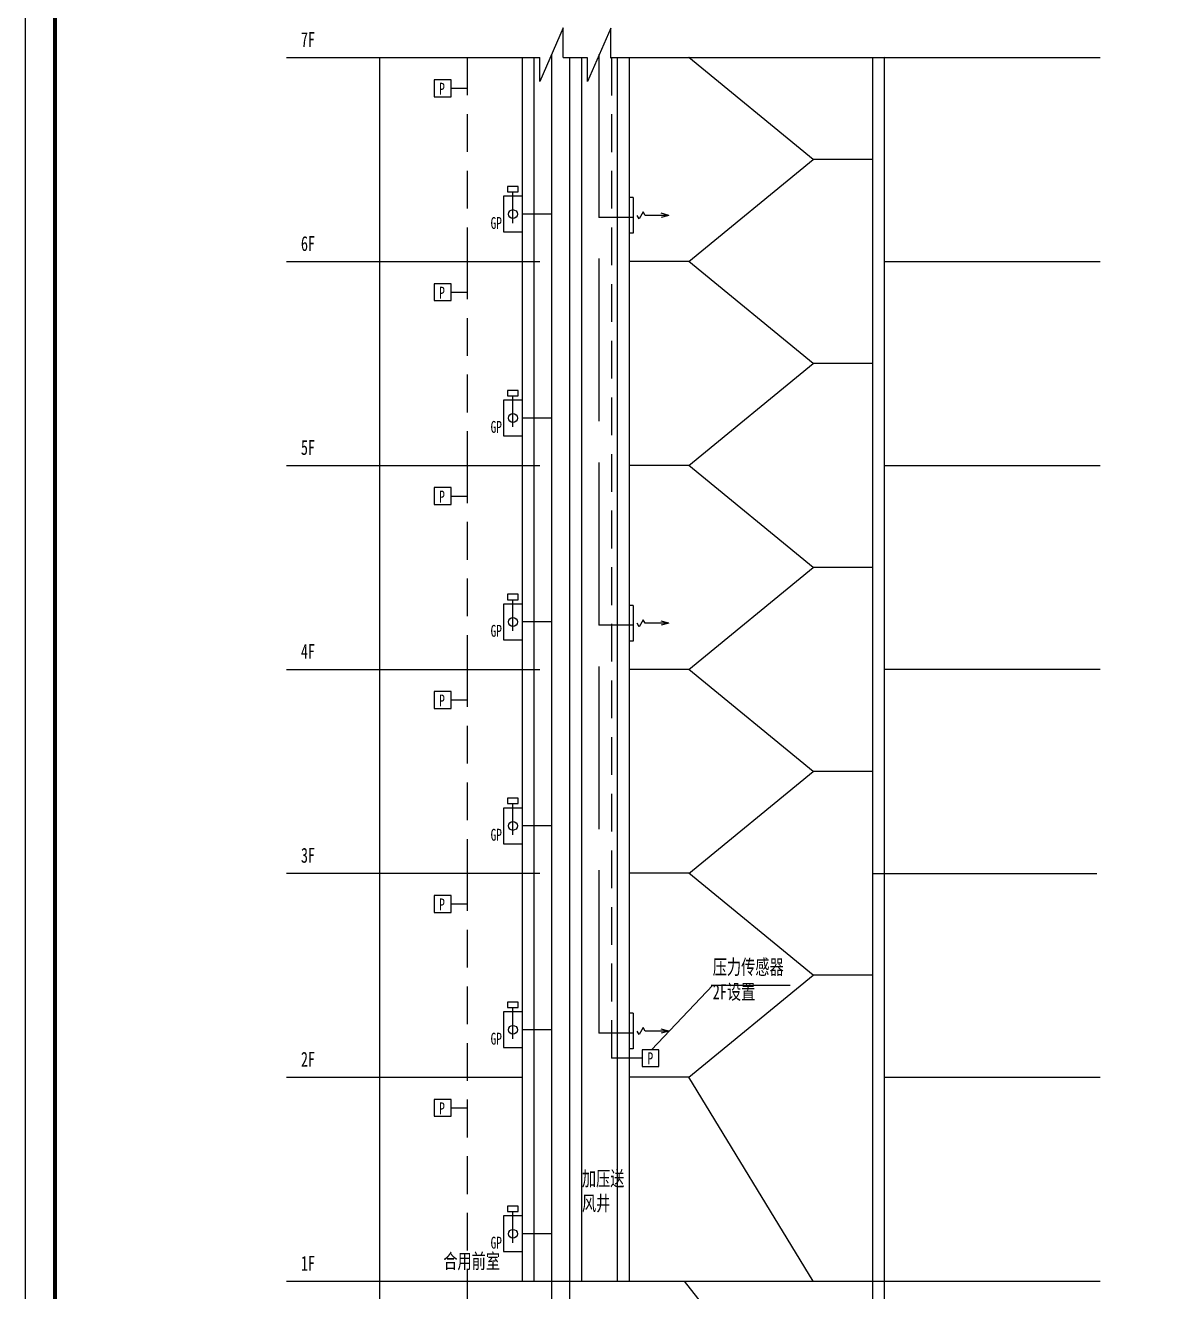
# Model space of a CAD drawing. Extents: x 3076 to 2381076, y 96010 to 1796010.
# Drawn here: x 446884 to 466063, y 860000 to 881302 of the extents above; entities that cross this region are included whole.
import ezdxf
from ezdxf.enums import TextEntityAlignment as Align

# ---------------------------------------------------------------- set-up
doc = ezdxf.new("R2010")
doc.units = 0
doc.header["$LTSCALE"] = 1000
doc.linetypes.add('HIDDEN', pattern=[9.525, 6.35, -3.175])
doc.layers.get('0').update_dxf_attribs({"linetype": 'CONTINUOUS'})
for name, color, linetype in [('AD-LEVL-HIGH', 61, 'CONTINUOUS'), ('C-SHET-SHET', 7, 'CONTINUOUS'), ('H-AI-CTRL', 6, 'HIDDEN'), ('H-DAPP-FGRIL', 161, 'CONTINUOUS'), ('H-DAPP-GRIL', 11, 'CONTINUOUS'), ('H-DIMS', 7, 'CONTINUOUS'), ('H-DIMS-FIRE', 7, 'CONTINUOUS'), ('H-DUCT-DIMS', 7, 'CONTINUOUS'), ('H-DUCT-FIRE', 20, 'CONTINUOUS')]:
    doc.layers.add(name, color=color, linetype=linetype)
doc.layers.add('内框', color=8, linetype='CONTINUOUS', plot=False)
doc.styles.add('TH-STYLE1', font='', dxfattribs={"width": 0.7})
doc.styles.add('黑体', font='simhei.ttf')
doc.styles.get('TH-STYLE1').set_extended_font_data('SimSun')

# ---------------------------------------------------------------- blocks, each defined once
blk = doc.blocks.new('*U23')
blk.add_line((225, -160), (-75, -160))
at = {"color": 7}
blk.add_line((450, -160), (150, -160), dxfattribs=at)
for points in [[(0, -320), (600, -320), (600, 0), (0, 0)], [(-165, -250), (-75, -250), (-75, -70), (-165, -70)]]:
    blk.add_lwpolyline(points, close=True)
blk.add_circle((300, -160), 75)
at = {"style": 'TH-STYLE1', "width": 0.7}
blk.add_text('GP', height=200, rotation=90, dxfattribs=at).set_placement((549, -535))
blk = doc.blocks.new('*U27')
for p, q in [((-500, 0), (-500, 100)), ((-500, 0), (400, 0)), ((400, 0), (400, 100)), ((-137, -250), (37, -150)), ((-50, -300), (-137, -250)), ((37, -150), (-50, -100)), ((-50, -900), (-50, -300)), ((-50, -900), (-102, -707)), ((-50, -900), (2, -707))]:
    blk.add_line(p, q)
blk = doc.blocks.new('THAPE_A0L_inner')
at = {"layer": '内框'}
blk.add_lwpolyline([(0, 0), (1189, 0), (1189, 841), (0, 841)], close=True, dxfattribs=at)
at = {"layer": '内框', "const_width": 1.4}
blk.add_lwpolyline([(25, 831), (25, 10), (1179, 10), (1179, 831)], close=True, dxfattribs=at)
at = {"layer": '内框', "style": '黑体', "width": 0.8}
blk.add_attdef('内框名称', (66.25, 846.96), '', height=9, dxfattribs=at)
blk = doc.blocks.new('201311_THAPE_A0L')
blk.add_lwpolyline([(0, 0), (1189, 0), (1189, 841), (0, 841)], close=True)
at = {"const_width": 1.4}
blk.add_lwpolyline([(25, 831), (25, 10), (1179, 10), (1179, 831)], close=True, dxfattribs=at)

msp = doc.modelspace()

# ---------------------------------------------------------------- linework, layer by layer
at = {"layer": 'H-AI-CTRL', "ltscale": 0.1}
for p, q in [((454316.4, 880761), (454316.4, 876813.6)), ((454316.4, 880759.4), (454316.4, 880243.9)), ((456742.7, 880757.9), (456742.7, 863928.3)), ((454045, 880243.9), (454316.4, 880243.9)), ((454316.4, 877330.7), (454316.4, 873383.4)), ((454045, 876813.6), (454316.4, 876813.6)), ((454316.4, 873900.4), (454316.4, 869953.1)), ((454045, 873383.4), (454316.4, 873383.4)), ((454316.4, 870470.1), (454316.4, 866522.8)), ((454045, 869953.1), (454316.4, 869953.1)), ((454316.4, 867039.9), (454316.4, 857945)), ((454045, 866522.8), (454316.4, 866522.8)), ((457257.3, 863928.3), (456742.7, 863928.3)), ((454045, 863092.5), (454316.4, 863092.5))]:
    msp.add_line(p, q, dxfattribs=at)
at = {"layer": 'H-AI-CTRL', "ltscale": 0.1, "elevation": 0}
for points in [[(454045, 880101.8), (454045, 880386), (453760.8, 880386), (453760.8, 880101.8)], [(454045, 876671.6), (454045, 876955.7), (453760.8, 876955.7), (453760.8, 876671.6)], [(454045, 873241.3), (454045, 873525.5), (453760.8, 873525.5), (453760.8, 873241.3)], [(454045, 869811), (454045, 870095.2), (453760.8, 870095.2), (453760.8, 869811)], [(454045, 866380.7), (454045, 866664.9), (453760.8, 866664.9), (453760.8, 866380.7)], [(454045, 862950.5), (454045, 863234.6), (453760.8, 863234.6), (453760.8, 862950.5)]]:
    msp.add_lwpolyline(points, close=True, dxfattribs=at)
at = {"layer": 'H-AI-CTRL', "ltscale": 0.1}
msp.add_lwpolyline([(457541.4, 863786.2), (457541.4, 864070.4), (457257.3, 864070.4), (457257.3, 863786.2)], close=True, dxfattribs=at)
at = {"layer": 'H-DIMS'}
for p, q in [((455929.6, 881257.4), (455537.5, 880359.2)), ((455929.6, 880759.4), (455929.6, 881257.4)), ((456729.6, 881255.8), (456337.5, 880357.6)), ((456729.6, 880757.8), (456729.6, 881255.8)), ((451274.5, 880759.4), (455534.6, 880759.4)), ((451275.4, 880759.4), (455537.5, 880759.4)), ((451275.4, 880759.4), (455534.6, 880759.4)), ((452846.1, 855027.1), (452846.1, 880759.4)), ((455244.5, 860174.6), (455244.5, 880759.4)), ((455444.5, 860174.6), (455444.5, 880759.4)), ((455537.5, 880359.2), (455537.5, 880759.4)), ((455929.6, 880759.4), (456337.5, 880759.4)), ((456044.5, 855027.1), (456044.5, 880759.4)), ((456244.5, 860174.6), (456244.5, 880759.4)), ((456337.5, 880357.6), (456337.5, 880757.8)), ((456726.7, 880757.8), (464962.9, 880758.7)), ((461336.6, 880759.4), (456729.6, 880757.8)), ((456844.5, 860174.6), (456844.5, 880757.9)), ((457044.5, 860174.6), (457044.5, 880758)), ((458044.5, 880757.8), (457044.5, 880757.8)), ((458044.5, 880757.8), (458045.4, 880758.6)), ((461136.6, 855027.1), (461136.6, 880759.3)), ((461336.6, 855027.1), (461336.6, 880759.4)), ((461336.6, 880759.4), (464962.9, 880759.4)), ((458044.5, 877327.6), (460136.6, 879042.8)), ((461136.6, 879042.8), (460136.6, 879042.8)), ((451275.4, 877329.1), (455534.6, 877329.1)), ((458044.5, 877327.6), (457044.5, 877327.6)), ((461337.6, 877329.9), (464963.8, 877329.9)), ((458044.5, 873897.3), (460136.6, 875612.5)), ((461136.6, 875612.5), (460136.6, 875612.5)), ((451275.4, 873898.9), (455534.6, 873898.9)), ((458044.5, 873897.3), (457044.5, 873897.3)), ((461336.6, 873898.9), (464962.9, 873898.9)), ((458044.5, 870467), (460136.6, 872182.2)), ((461136.6, 872182.2), (460136.6, 872182.2)), ((451275.4, 870468.6), (455534.6, 870468.6)), ((458044.5, 870467), (457044.5, 870467)), ((461337.6, 870469.4), (464963.8, 870469.4)), ((458044.5, 867036.8), (460136.6, 868751.9)), ((461136.6, 868751.9), (460136.6, 868751.9)), ((451275.4, 867038.3), (455534.6, 867038.3)), ((458044.5, 867038.3), (457044.5, 867038.3)), ((461137.5, 867036.8), (464906.6, 867036.8)), ((458044.5, 863606.5), (460136.6, 865321.7)), ((461136.6, 865321.7), (460136.6, 865321.7)), ((451275.4, 863606.5), (455244.5, 863606.5)), ((458044.5, 863606.5), (457044.5, 863606.5)), ((460136.6, 860174.6), (458043.6, 863606.5)), ((461336.6, 863608), (464962.9, 863608)), ((451275.4, 860174.6), (456244.5, 860174.6)), ((456044.5, 860174.6), (464962.9, 860174.6))]:
    msp.add_line(p, q, dxfattribs=at)
at = {"layer": 'H-DIMS', "color": 9}
for p, q in [((460136.6, 879042.8), (458044.5, 880759.4)), ((458046.3, 880758), (458044.5, 880759.4)), ((460136.6, 875612.5), (458044.5, 877329.1)), ((460136.6, 872182.2), (458044.5, 873898.9)), ((460136.6, 868751.9), (458044.5, 870468.6)), ((460136.6, 865321.7), (458044.5, 867038.3)), ((460136.6, 857411.1), (457972.7, 860174.6))]:
    msp.add_line(p, q, dxfattribs=at)
at = {"layer": 'H-DIMS-FIRE'}
for p, q in [((457417, 864070.4), (458445.5, 865157.5)), ((458420.9, 865157.5), (459750.3, 865157.5))]:
    msp.add_line(p, q, dxfattribs=at)
at = {"layer": 'H-DUCT-FIRE'}
for p, q in [((455731.9, 880804.5), (455731.9, 859825.1)), ((456531.9, 880809.5), (456531.9, 878071.4)), ((455731.9, 878126), (455244.5, 878126)), ((457108.3, 878071.4, 0), (456531.9, 878071.4)), ((456531.9, 877379.2), (456531.9, 874641.2)), ((455731.9, 874695.7), (455244.5, 874695.7)), ((456531.9, 873948.9), (456531.9, 871210.9)), ((455731.9, 871265.5), (455244.5, 871265.5)), ((457108.3, 871210.9, 0), (456531.9, 871210.9)), ((456531.9, 870518.7), (456531.9, 867780.6)), ((455731.9, 867835.2), (455244.5, 867835.2)), ((456531.9, 867088.4), (456531.9, 864350.4)), ((455731.9, 864404.9), (455244.5, 864404.9)), ((457108.3, 864350.4, 0), (456531.9, 864350.4)), ((455731.9, 860973.1), (455244.5, 860973.1))]:
    msp.add_line(p, q, dxfattribs=at)

# ---------------------------------------------------------------- block references
at = {"layer": 'C-SHET-SHET', "xscale": 50.00000000000001, "yscale": 50.00000000000001, "zscale": 50.00000000000001, "rotation": 270.0000000000002}
msp.add_blockref('201311_THAPE_A0L', (446884, 906092.7), dxfattribs=at)
at = {"layer": 'H-DAPP-FGRIL', "xscale": -0.6666666666666666, "yscale": 0.6666666666666666, "zscale": 0.6666666666666666, "rotation": 89.99942419920264}
for p in [(457108.3, 878071.4, 0), (457108.3, 871210.9, 0), (457108.3, 864350.4, 0)]:
    msp.add_blockref('*U27', p, dxfattribs=at)
at = {"layer": 'H-DAPP-GRIL', "rotation": 270}
for p in [(455244.5, 878426), (455244.5, 874995.7), (455244.5, 871565.5), (455244.5, 868135.2), (455244.5, 864704.9), (455244.5, 861273.1)]:
    msp.add_blockref('*U23', p, dxfattribs=at)
at = {"layer": '内框', "xscale": 50, "yscale": 50, "zscale": 50, "rotation": 270}
msp.add_blockref('THAPE_A0L_inner', (446884, 906092.7), dxfattribs=at)

# ---------------------------------------------------------------- texts
at = {"layer": 'AD-LEVL-HIGH', "style": 'TH-STYLE1', "width": 0.7}
for s, p in [('7F', (451757.2, 880861.9)), ('6F', (451757.2, 877431.6)), ('5F', (451757.2, 874001.4)), ('4F', (451757.2, 870571.1)), ('3F', (451757.2, 867140.8)), ('2F', (451757.2, 863709)), ('1F', (451757.2, 860277.2))]:
    msp.add_text(s, height=250, rotation=360, dxfattribs=at).set_placement(p, align=Align.BOTTOM_RIGHT)
at = {"layer": 'H-AI-CTRL', "ltscale": 0.1, "style": 'TH-STYLE1', "width": 0.7}
for p in [(453844.9, 880135.3), (453844.9, 876705), (453844.9, 873274.8), (453844.9, 869844.5), (453844.9, 866414.2), (457347.8, 863826.5), (453844.9, 862983.9)]:
    msp.add_text('P', height=200, dxfattribs=at).set_placement(p)
at = {"layer": 'H-DIMS-FIRE', "char_height": 250, "attachment_point": 1, "style": 'TH-STYLE1'}
for s, width, heights, insert in [('压力传感器\\P2F设置', 3989.042, [960.2], (458445.5, 865586.4)), ('合用前室', 1083.862, [403.9], (453914, 860638.9))]:
    msp.add_mtext_dynamic_manual_height_columns(s, width=width, gutter_width=1, heights=heights, dxfattribs=dict(at, insert=insert))
at = {"layer": 'H-DUCT-DIMS', "insert": (456244.5, 861679.3), "char_height": 250, "width": 1489.75, "attachment_point": 4, "style": 'TH-STYLE1'}
msp.add_mtext('加压送\\P风井', dxfattribs=at)

doc.saveas('drawing.dxf')
